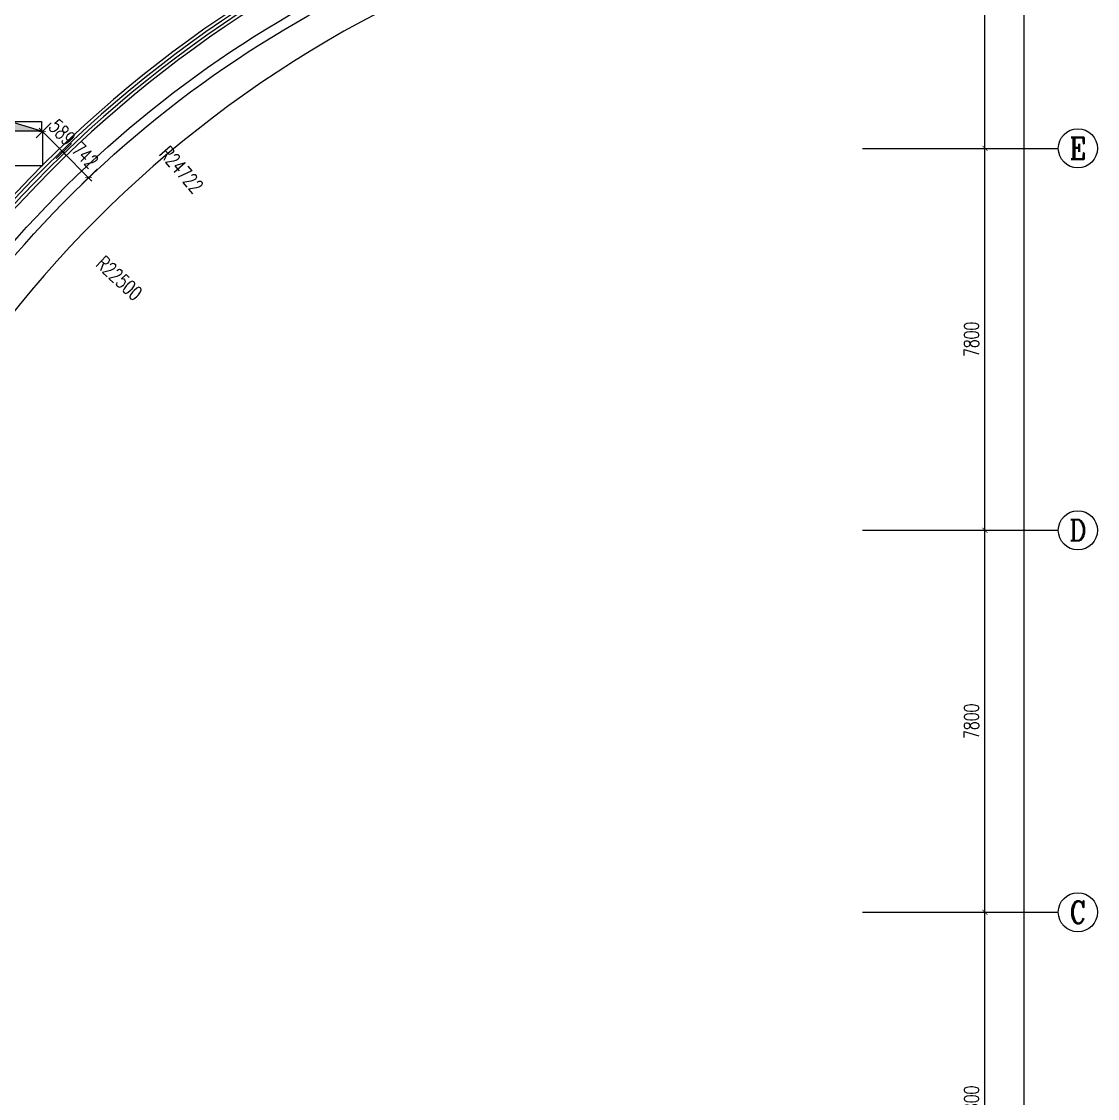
# Model space of a CAD drawing. Header units: millimetres. Extents: x 2680932 to 6187768, y 127588 to 383208.
# Drawn here: x 2762854 to 2784837, y 152841 to 174833 of the extents above; entities that cross this region are included whole.
import ezdxf
from ezdxf.enums import TextEntityAlignment as Align

# ---------------------------------------------------------------- set-up
doc = ezdxf.new("R2010")
doc.units = ezdxf.units.MM
doc.header["$LTSCALE"] = 20
for name, color, linetype in [('AXIS', 3, 'Continuous'), ('AXIS_TEXT', 7, 'Continuous'), ('COLUMN', 9, 'Continuous'), ('CURTWALL', 4, 'Continuous'), ('EQUIP_消火栓', 1, 'Continuous'), ('PUB_DIM', 3, 'Continuous'), ('装饰一', 201, 'Continuous')]:
    doc.layers.add(name, color=color, linetype=linetype)
doc.styles.add('_TCH_AXIS', font='COMPLEX', dxfattribs={"bigfont": 'GBCBIG'})
doc.styles.add('_TCH_DIM', font='SIMPLEX', dxfattribs={"bigfont": 'GBCBIG'})
doc.styles.add('_TCH_DIM_T3', font='SIMPLEX', dxfattribs={"width": 0.705882, "bigfont": 'GBCBIG'})
doc.styles.add('COMPLEX', font='complex')
doc.dimstyles.new('_TCH_ARCH&&100', dxfattribs={"dimtxt": 297.5, "dimasz": 100, "dimexe": 250, "dimexo": 300, "dimgap": 126.25, "dimtad": 1, "dimdec": 0, "dimzin": 0, "dimdsep": 46, "dimtxsty": '_TCH_DIM_T3', "dimblk": 'ARCHTICK', "dimcen": 0.09, "dimclrt": 7, "dimazin": 2, "dimtfac": 1, "dimtdec": 0, "dimtix": 1, "dimtmove": 2, "dimatfit": 3, "dimfxl": 1, "dimtolj": 1, "dimtzin": 0, "dimarcsym": 0})

# ---------------------------------------------------------------- blocks, each defined once
blk = doc.blocks.new('$TwtSys$00000434')
for p, q in [((-0.5, 0.5), (-0.5, -0.5)), ((-0.5, -0.5), (0.5, 0.5)), ((0.5, 0.5), (-0.5, 0.5)), ((0.5, -0.5), (0.5, 0.5)), ((-0.5, -0.5), (0.5, -0.5))]:
    blk.add_line(p, q)
blk.add_solid([(0.5, -0.5), (0.5, 0.5), (-0.5, -0.5)])
blk = doc.blocks.new('_ArchTick')
at = {"color": 0, "linetype": 'ByBlock', "lineweight": -3, "const_width": 0.15}
blk.add_lwpolyline([(-0.5, -0.5), (0.5, 0.5)], dxfattribs=at)
blk = doc.blocks.new('*D213')
at = {"layer": 'Defpoints', "color": 0, "lineweight": -3, "transparency": 16777216}
for p in [(2762937, 172243), (2763697, 172169), (2763352, 171826)]:
    blk.add_point(p, dxfattribs=at)
at = {"layer": 'PUB_DIM', "color": 0, "lineweight": -2, "transparency": 16777216}
for p, q in [((2763150, 172455), (2763460, 172762)), ((2763283, 172586), (2763212, 172657)), ((2763283, 172586), (2763697, 172169)), ((2763565, 172037), (2763875, 172345)), ((2763697, 172169), (2763768, 172098))]:
    blk.add_line(p, q, dxfattribs=at)
at = {"layer": 'PUB_DIM', "color": 0, "lineweight": -2, "transparency": 16777216, "xscale": 100, "yscale": 100, "zscale": 100}
for p, rotation in [((2763283, 172586), 314.8256781166298), ((2763697, 172169), 134.8256781166298)]:
    blk.add_blockref('_ArchTick', p, dxfattribs=dict(at, rotation=rotation))
at = {"layer": 'PUB_DIM', "color": 7, "transparency": 16777216, "insert": (2763685, 172571), "char_height": 297.5, "attachment_point": 5, "rotation": 314.8257, "style": '_TCH_DIM_T3'}
blk.add_mtext('\\A1;589', dxfattribs=at)
blk = doc.blocks.new('*D214')
at = {"layer": 'Defpoints', "color": 0, "lineweight": -3, "transparency": 16777216}
for p in [(2763352, 171826), (2764220, 171642), (2763875, 171299)]:
    blk.add_point(p, dxfattribs=at)
at = {"layer": 'PUB_DIM', "color": 0, "lineweight": -2, "transparency": 16777216}
for p, q in [((2763565, 172037), (2763875, 172345)), ((2763697, 172169), (2763627, 172240)), ((2763697, 172169), (2764220, 171642)), ((2764088, 171511), (2764398, 171819)), ((2764220, 171642), (2764291, 171572))]:
    blk.add_line(p, q, dxfattribs=at)
at = {"layer": 'PUB_DIM', "color": 0, "lineweight": -2, "transparency": 16777216, "xscale": 100, "yscale": 100, "zscale": 100}
for p, rotation in [((2763697, 172169), 314.8256781166119), ((2764220, 171642), 134.8256781166119)]:
    blk.add_blockref('_ArchTick', p, dxfattribs=dict(at, rotation=rotation))
at = {"layer": 'PUB_DIM', "color": 7, "transparency": 16777216, "insert": (2764154, 172099), "char_height": 297.5, "attachment_point": 5, "rotation": 314.8257, "style": '_TCH_DIM_T3'}
blk.add_mtext('\\A1;742', dxfattribs=at)
blk = doc.blocks.new('_FZH')
blk.add_lwpolyline([(-0.5, -0.5), (0.5, -0.5), (0.5, 0.5), (-0.5, 0.5)], close=True)
blk = doc.blocks.new('*D238')
at = {"layer": 'AXIS', "color": 0, "lineweight": -2, "transparency": 16777216}
for p, q in [((2780337, 156643), (2782787, 156643)), ((2782537, 148843), (2782537, 156643)), ((2780337, 148843), (2782787, 148843))]:
    blk.add_line(p, q, dxfattribs=at)
at = {"layer": 'Defpoints', "color": 0, "lineweight": -3, "transparency": 16777216}
for p in [(2780037, 156643), (2782537, 156643), (2780037, 148843)]:
    blk.add_point(p, dxfattribs=at)
at = {"layer": 'AXIS', "color": 0, "lineweight": -2, "transparency": 16777216, "xscale": 100, "yscale": 100, "zscale": 100}
for p, rotation in [((2782537, 156643), 90), ((2782537, 148843), 270)]:
    blk.add_blockref('_ArchTick', p, dxfattribs=dict(at, rotation=rotation))
at = {"layer": 'AXIS', "color": 7, "transparency": 16777216, "insert": (2782262, 152743), "char_height": 297.5, "attachment_point": 5, "rotation": 90, "style": '_TCH_DIM_T3'}
blk.add_mtext('\\A1;7800', dxfattribs=at)
blk = doc.blocks.new('*D239')
at = {"layer": 'AXIS', "color": 0, "lineweight": -2, "transparency": 16777216}
for p, q in [((2780337, 164443), (2782787, 164443)), ((2782537, 156643), (2782537, 164443)), ((2780337, 156643), (2782787, 156643))]:
    blk.add_line(p, q, dxfattribs=at)
at = {"layer": 'Defpoints', "color": 0, "lineweight": -3, "transparency": 16777216}
for p in [(2780037, 164443), (2782537, 164443), (2780037, 156643)]:
    blk.add_point(p, dxfattribs=at)
at = {"layer": 'AXIS', "color": 0, "lineweight": -2, "transparency": 16777216, "xscale": 100, "yscale": 100, "zscale": 100}
for p, rotation in [((2782537, 164443), 90), ((2782537, 156643), 270)]:
    blk.add_blockref('_ArchTick', p, dxfattribs=dict(at, rotation=rotation))
at = {"layer": 'AXIS', "color": 7, "transparency": 16777216, "insert": (2782262, 160543), "char_height": 297.5, "attachment_point": 5, "rotation": 90, "style": '_TCH_DIM_T3'}
blk.add_mtext('\\A1;7800', dxfattribs=at)
blk = doc.blocks.new('*D240')
at = {"layer": 'AXIS', "color": 0, "lineweight": -2, "transparency": 16777216}
for p, q in [((2780337, 172243), (2782787, 172243)), ((2782537, 164443), (2782537, 172243)), ((2780337, 164443), (2782787, 164443))]:
    blk.add_line(p, q, dxfattribs=at)
at = {"layer": 'Defpoints', "color": 0, "lineweight": -3, "transparency": 16777216}
for p in [(2780037, 172243), (2782537, 172243), (2780037, 164443)]:
    blk.add_point(p, dxfattribs=at)
at = {"layer": 'AXIS', "color": 0, "lineweight": -2, "transparency": 16777216, "xscale": 100, "yscale": 100, "zscale": 100}
for p, rotation in [((2782537, 172243), 90), ((2782537, 164443), 270)]:
    blk.add_blockref('_ArchTick', p, dxfattribs=dict(at, rotation=rotation))
at = {"layer": 'AXIS', "color": 7, "transparency": 16777216, "insert": (2782262, 168343), "char_height": 297.5, "attachment_point": 5, "rotation": 90, "style": '_TCH_DIM_T3'}
blk.add_mtext('\\A1;7800', dxfattribs=at)
blk = doc.blocks.new('*D241')
at = {"layer": 'AXIS', "color": 0, "lineweight": -2, "transparency": 16777216}
for p, q in [((2780337, 180043), (2782787, 180043)), ((2782537, 172243), (2782537, 180043)), ((2780337, 172243), (2782787, 172243))]:
    blk.add_line(p, q, dxfattribs=at)
at = {"layer": 'Defpoints', "color": 0, "lineweight": -3, "transparency": 16777216}
for p in [(2780037, 180043), (2782537, 180043), (2780037, 172243)]:
    blk.add_point(p, dxfattribs=at)
at = {"layer": 'AXIS', "color": 0, "lineweight": -2, "transparency": 16777216, "xscale": 100, "yscale": 100, "zscale": 100}
for p, rotation in [((2782537, 180043), 90), ((2782537, 172243), 270)]:
    blk.add_blockref('_ArchTick', p, dxfattribs=dict(at, rotation=rotation))
at = {"layer": 'AXIS', "color": 7, "transparency": 16777216, "insert": (2782262, 176143), "char_height": 297.5, "attachment_point": 5, "rotation": 90, "style": '_TCH_DIM_T3'}
blk.add_mtext('\\A1;7800', dxfattribs=at)
blk = doc.blocks.new('*D246')
at = {"layer": 'AXIS', "color": 0, "lineweight": -2, "transparency": 16777216}
for p, q in [((2780337, 211243), (2783587, 211243)), ((2783337, 148843), (2783337, 211243)), ((2780337, 148843), (2783587, 148843))]:
    blk.add_line(p, q, dxfattribs=at)
at = {"layer": 'Defpoints', "color": 0, "lineweight": -3, "transparency": 16777216}
for p in [(2780037, 211243), (2783337, 211243), (2780037, 148843)]:
    blk.add_point(p, dxfattribs=at)
at = {"layer": 'AXIS', "color": 0, "lineweight": -2, "transparency": 16777216, "xscale": 100, "yscale": 100, "zscale": 100}
for p, rotation in [((2783337, 211243), 90), ((2783337, 148843), 270)]:
    blk.add_blockref('_ArchTick', p, dxfattribs=dict(at, rotation=rotation))
at = {"layer": 'AXIS', "color": 7, "transparency": 16777216, "insert": (2783062, 180043), "char_height": 297.5, "attachment_point": 5, "rotation": 90, "style": '_TCH_DIM_T3'}
blk.add_mtext('\\A1;62400', dxfattribs=at)
blk = doc.blocks.new('_AXISO')
blk.add_circle((0, 0), 0.5)
at = {"layer": 'AXIS_TEXT', "style": 'COMPLEX', "width": 1.041667}
blk.add_attdef('A', text='', height=0.56, dxfattribs=at).set_placement((-0.25, -0.28), (0.25, -0.28), align=Align.FIT)

msp = doc.modelspace()

# ---------------------------------------------------------------- linework, layer by layer
at = {"layer": 'AXIS'}
for p, q in [((2780037.3, 172243.1), (2784037.3, 172243.1)), ((2780037.3, 164443.1), (2784037.3, 164443.1)), ((2780037.3, 156643.1), (2784037.3, 156643.1))]:
    msp.add_line(p, q, dxfattribs=at)
at = {"layer": 'CURTWALL'}
for radius, end in [(24822.4, 171.91529), (24755.7, 171.91344), (24689, 171.9116), (24622.4, 171.90977)]:
    msp.add_arc((2780854.5, 154365), radius, 114.1566, end, dxfattribs=at)
at = {"layer": 'PUB_DIM'}
for points in [[(2766375.2, 171090.7, 0, 0, 0), (2764804.4, 172905.3, 66, 0, 0), (2764673.5, 173056.5, 0, 0, 0)], [(2765179.8, 168909.7, 0, 0, 0), (2763424.2, 170546.1, 66, 0, 0), (2763277.9, 170682.5, 0, 0, 0)]]:
    msp.add_lwpolyline(points, format="xyseb", dxfattribs=at)
msp.add_arc((2780854.5, 154365), 23261.1, 111.39356, 174.25538, dxfattribs=at)
at = {"layer": '装饰一'}
for points in [[(2780539.2, 179951.7), (2779951.4, 207460, 0.4192246), (2777771.2, 209513.6), (2751696.9, 208510.7, 0.1889402), (2750693.9, 208072.5), (2726821.4, 184200, 0.1951669), (2726382.2, 183161), (2725894.9, 149373.3, 0.4109331), (2727648.6, 147547.9), (2755314.3, 146838.5, 0.4559937), (2757760, 149512.8), (2757392.2, 152700.5, -0.4333475), (2778550.4, 177809.8, 0.4050511)], [(2780339.3, 179947.5), (2779751.5, 207455.7, 0.4192246), (2777778.9, 209313.7), (2751704.6, 208310.9, 0.1889402), (2750835.4, 207931.1), (2726962.8, 184058.6, 0.1951669), (2726582.2, 183158.1), (2726094.9, 149370.4, 0.4109331), (2727653.7, 147747.8), (2755319.4, 147038.5, 0.4559937), (2757561.3, 149489.9), (2757193.5, 152677.3, -0.4333439), (2778539.9, 178009.5, 0.4050511)]]:
    msp.add_lwpolyline(points, format="xyb", close=True, dxfattribs=at)

# ---------------------------------------------------------------- block references
at = {"layer": 'AXIS'}
ref = msp.add_blockref('_AXISO', (2784437.3, 172243.1), dxfattribs=dict(at, xscale=800, yscale=800, zscale=800))
ref.add_attrib('A', 'E', dxfattribs={"layer": 'AXIS_TEXT', "height": 445.4, "style": '_TCH_AXIS'}).set_placement((2784267.6, 172020.3), (2784607, 172020.3), align=Align.FIT)
ref = msp.add_blockref('_AXISO', (2784437.3, 164443.1), dxfattribs=dict(at, xscale=800, yscale=800, zscale=800))
ref.add_attrib('A', 'D', dxfattribs={"layer": 'AXIS_TEXT', "height": 435.3, "style": '_TCH_AXIS'}).set_placement((2784261.1, 164225.4), (2784613.4, 164225.4), align=Align.FIT)
ref = msp.add_blockref('_AXISO', (2784437.3, 156643.1), dxfattribs=dict(at, xscale=800, yscale=800, zscale=800))
ref.add_attrib('A', 'C', dxfattribs={"layer": 'AXIS_TEXT', "height": 455.7, "style": '_TCH_AXIS'}).set_placement((2784274.5, 156415.2), (2784600, 156415.2), align=Align.FIT)
at = {"layer": 'COLUMN', "xscale": 700, "yscale": 700, "zscale": 700}
msp.add_blockref('_FZH', (2762937.3, 172243.1), dxfattribs=at)
at = {"layer": 'EQUIP_消火栓', "xscale": -650, "yscale": 200, "zscale": 650}
msp.add_blockref('$TwtSys$00000434', (2762937.3, 172693.1), dxfattribs=at)

# ---------------------------------------------------------------- texts
at = {"layer": 'PUB_DIM', "color": 7, "style": '_TCH_DIM', "width": 0.705882}
for s, rotation, p in [('R24722', 310.88229, (2765652.5, 172118.4)), ('R22500', 317.01236, (2764351.5, 169854.4))]:
    msp.add_text(s, height=297.5, rotation=rotation, dxfattribs=at).set_placement(p)

# ---------------------------------------------------------------- dimensions: what is measured, and where the dimension line sits
at = {"layer": 'AXIS'}
for p1, p2, distance, picture, middle in [((2780037.3, 148843.1), (2780037.3, 211243.1), -3300, '*D246', (2783062.3, 180043.1)), ((2780037.3, 172243.1), (2780037.3, 180043.1), -2500, '*D241', (2782262.3, 176143.1)), ((2780037.3, 164443.1), (2780037.3, 172243.1), -2500, '*D240', (2782262.3, 168343.1)), ((2780037.3, 156643.1), (2780037.3, 164443.1), -2500, '*D239', (2782262.3, 160543.1)), ((2780037.3, 148843.1), (2780037.3, 156643.1), -2500, '*D238', (2782262.3, 152743.1))]:
    dim = msp.add_aligned_dim(p1=p1, p2=p2, distance=distance, dimstyle='_TCH_ARCH&&100', dxfattribs=at)
    dim.commit()
    dim.dimension.update_dxf_attribs({"geometry": picture, "text_midpoint": middle})
at = {"layer": 'PUB_DIM'}
for p1, p2, picture, middle in [((2762937.3, 172243.1), (2763352.2, 171825.6), '*D213', (2763685, 172571.3)), ((2763352.2, 171825.6), (2763875.3, 171299.3), '*D214', (2764154, 172099.5))]:
    dim = msp.add_aligned_dim(p1=p1, p2=p2, distance=486.7, dimstyle='_TCH_ARCH&&100', dxfattribs=at)
    dim.commit()
    dim.dimension.update_dxf_attribs({"geometry": picture, "text_midpoint": middle})

doc.saveas('drawing.dxf')
